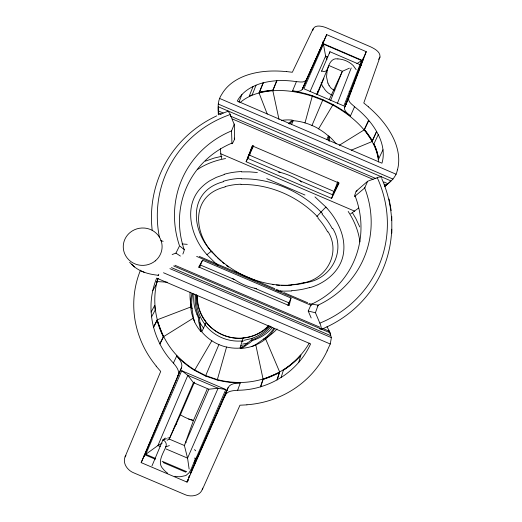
<?xml version="1.0" encoding="UTF-8"?>
<svg xmlns="http://www.w3.org/2000/svg" width="522" height="522" viewBox="0 0 522 522"><rect width="100%" height="100%" fill="white"/><g stroke="black" fill="none" stroke-linecap="round" stroke-linejoin="round"><path stroke-width="0.78" d="M184.253 249.581L179.535 245.882A99.141 94.619 25.1 0 1 231.546 130.891L231.696 130.539M218.307 114.84L218.307 106.762L390.932 180.893L385.027 186.413M391.833 233.145L391.781 216.441M196.546 294.689C195.398 305.089 198.497 315.81 204.794 324.142M328.377 330.837L329.904 332.749L331.385 337.636L330.263 344.005L327.079 350.895M288.451 305.553L288.907 302.838L254.873 288.288A58.216 57.733 18.6 0 1 234.587 279.616L200.513 265.052L198.875 267.636M321.617 71.377L321.702 70.972A4.541 3.406 23.2 0 0 327.248 69.628L326.531 76.858L327.868 83.096M156.156 366.176L160.711 371.436L125.058 456.88C122.396 463.458 127.636 470.466 133.678 472.815L184.755 494.51C190.967 497.505 201.094 495.828 202.647 488.122M218.594 114.057C217.707 107.486 217.7 100.041 221.72 94.391A94.632 57.074 23.6 0 1 286.48 71.638M152.757 290.734A85.171 80.819 21.1 0 1 156.659 278.128L310.61 343.887A83.311 79.044 21.2 0 1 298.754 362.327A84.942 80.603 21.4 0 1 282.787 376.388L276.98 379.912A85.451 81.086 21.5 0 1 262.481 386.195L260.452 386.854A79.651 75.494 21 0 1 237.627 390.26C233.308 390.665 227.566 390.704 225.276 395.121L187.013 482.1L141.175 462.623L178.211 375.064C179.829 370.503 176.084 366.353 173.415 363.064A79.357 75.214 21.6 0 1 159.928 344.011L159.027 342.08A85.445 81.08 21 0 1 153.599 327.281L153.494 327.007A89.171 84.655 20.6 0 1 151.582 316.828L151.145 312.065A83.846 79.553 21.3 0 1 152.744 290.734L156.359 284.209L158.14 278.376M187.868 481.173L188.227 479.627M291.008 298.042L289.162 305.638L198.712 266.97L202.549 260.217L291.008 298.042L287.805 305.35M366.261 51.665L362.372 60.441L344.481 107.78C344.115 111.46 348.154 113.692 350.425 115.982L354.575 106.742C352.298 104.452 348.239 102.247 348.579 98.567L366.261 51.665L326.707 34.628L306.081 80.29C303.811 83.05 299.511 81.706 296.411 81.641A74.587 44.775 23.6 0 0 276.895 80.701M329.767 52.402L329.95 51.724L361.642 65.367M329.402 53.759L329.584 53.081M384.694 186.152C390.365 182.263 396.237 177.03 397.399 169.859M255.402 339.548L252.504 340.527A177.95 90.469 18.1 0 1 248.557 343.691C245.895 345.029 242.965 348.637 240.042 348.102A43.313 42.393 23.1 0 1 226.568 347.019L217.243 380.036L205.531 376.029L194.536 370.352A85.615 81.439 21.1 0 1 176.736 355.926L173.415 363.064M312.802 30.302C313.963 23.744 322.72 26.257 326.929 28.012L370.75 46.889C374.692 48.827 380.551 51.867 379.983 57.022L363.782 102.997L368.382 106.801M322.439 43.672L323.111 41.336M320.652 49.897L322.211 44.455M298.76 362.327L300.861 355.097A86.463 82.228 21.7 0 1 283.4 370.098L281.143 377.458M268.843 325.35A40.618 40.044 -64.3 0 1 243.102 338.073L240.048 348.089A112.759 59.097 20.2 0 0 245.033 345.042M317.056 94.214L317.304 93.425M276.98 379.912L279.29 372.551L263.16 379.344L260.7 386.75M277.247 379.801L279.681 372.029L265.215 337.982A50.406 49.446 21.1 0 0 273.9 328.194M317.8 91.852L318.042 91.069M260.452 386.854L263.055 379.037L255.741 344.631L265.215 337.982M143.968 456.404L181.486 367.814C183.091 363.292 179.392 359.175 176.749 355.919M315.458 312.645L317.787 306.094M317.807 306.036L318.048 305.37M319.705 328.84L321.337 329.323A2.93 0.646 67.8 0 0 321.578 329.173L320.554 324.821L315.438 312.704M364.708 187.92L364.682 187.972A99.141 94.619 25.1 0 1 318.126 305.142L318.087 305.259M237.634 390.293L240.316 382.874A85.928 81.739 21.4 0 1 217.25 380.016M331.594 198.393L339.026 183.085L252.322 145.879L246.123 161.729L331.594 198.393L337.741 181.636M224.714 396.407L228.081 387.676C230.346 383.311 236.029 383.213 240.316 382.874M345.212 106.025L362.633 59.854M345.832 104.641L363.221 58.536M252.498 145.84L247.709 158.362L280.542 172.443A57.909 43.502 23.9 0 1 300.091 180.827L332.879 194.895L338.863 182.902M187.855 479.894L187.013 482.1L187.822 479.979M188.703 477.682L189.551 475.477M188.912 477.147L189.453 475.731M311.177 317.957L308.691 312.156A8.385 1.827 68.1 0 1 308.234 311.034L310.244 306.492A5.592 1.468 -66.9 0 1 311.771 303.993M337.434 103.291L351.215 67.984M361.589 60.539L343.881 105.946L303.876 88.747L323.451 44.116L361.589 60.539L356.885 63.664M252.798 146.03L249.262 155.073L334.132 191.483L338.367 182.746M238.939 102.149L241.914 94.586A78.979 47.567 23.7 0 1 253.059 86.535L256.054 85.184A84.101 50.751 23.9 0 1 263.088 82.841L263.303 82.809A80.505 48.507 23.7 0 1 275.218 80.851L276.706 80.747L272.856 90.202L259.48 92.342L263.303 82.809M253.053 86.528L249.235 96.146L252.237 94.776L256.054 85.184M140.496 270.161L140.144 271.042A100.361 95.252 21.5 0 0 156.261 366.105M182.863 254.077L183.535 252.315A5.598 1.357 -66.8 0 0 184.318 249.49M267.251 114.083L259.042 92.916L263.088 82.841M330.53 100.687L342.347 71.299L349.394 68.173M231.801 130.285L234.169 124.471M234.189 124.419L229.856 113.581L227.879 110.899A2.799 0.587 70.9 0 0 227.794 111.395M317.232 94.593L323.888 78.222M276.908 80.714L272.843 90.697L278.989 119.407M327.235 69.596C328.782 64.761 331.333 57.524 337.878 58.927M354.745 196.448A5.39 1.24 -60.5 0 1 354.869 194.869L356.134 191.248L367.658 181.245L378.731 177.134L381.452 176.847A2.793 0.548 -24.6 0 1 381.125 177.232M205.531 376.029L218.92 344.553A40.331 40.024 49.6 0 1 211.834 340.775A43.326 42.426 16.8 0 1 201.746 331.803L200.99 331.555L200.422 329.721L198.719 321.591A180.977 91.591 28.9 0 1 198.262 317.369L196.977 314.603M291.42 124.471C295.511 117.685 290.689 121.261 288.438 123.649M350.432 115.982A81.497 49.844 23.6 0 0 333.049 104.576L322.929 99.656L312.404 95.689A81.184 49.642 23.7 0 0 292.509 90.991L296.411 81.641M165.317 438.017L162.91 439.916L151.98 465.892M199.45 267.584L202.549 260.217M292.509 91.004C295.615 91.056 299.915 92.368 302.173 89.588L306.401 79.585M302.173 89.588L326.707 34.628M333.056 104.57L318.635 128.81A38.302 34.843 19.5 0 0 311.98 125.476L322.929 99.656M312.404 95.689L304.985 122.944A38.302 34.817 29.4 0 1 311.98 125.476M316.613 94.697L328.71 66.32M155.452 458.414L145.768 454.297L181.708 370.718L225.817 389.516L195.698 459.112M181.708 370.718L187.835 375.344L193.427 382.659L169.245 439.074L167.125 440.281M189.134 469.063L187.561 458.12L184.383 445.514L169.245 439.074L180.442 414.749L194.504 382.019M194.536 370.352L211.834 340.775M207.188 389.099L193.531 420.321L184.383 445.514L208.826 389.223L218.098 388.244L225.817 389.516M194.112 462.773L195.065 460.574M234.352 124.014L234.639 139.113L232.929 142.558A5.396 1.142 -73.1 0 1 231.925 143.752M310.068 91.526L325.604 56.082L323.451 44.116M190.282 473.624L228.081 387.676M190.249 473.774L227.22 389.751M364.754 187.822L365.015 187.222M329.95 51.724L321.702 70.972M165.833 446.852C163.223 453.468 156.548 462.675 163.269 469.167A20.606 20.534 -47.2 0 0 167.699 473.252M364.663 188.024L354.836 196.298M365.061 187.124L367.592 181.388M344.481 107.78L348.846 97.842M202.301 489.708L239.97 405.209L246.919 404.857M141.175 462.623L144.731 454.708L155.373 459.236M302.93 87.84L323.79 41.551M177.663 376.355L181.486 367.814M329.186 99.735L342.347 71.299L329.03 65.57M326.837 139.733C329.232 132.079 329.643 137.984 329.526 141.299M368.839 120.458L364.467 129.58L372.271 140.823L376.597 131.511A80.512 48.513 23.6 0 0 369.68 121.469M376.597 131.511L372.153 141.527L351.26 150.173M378.267 134.65L378.841 135.844A80.023 48.213 23.6 0 1 382.985 149.775L378.541 159.171A81.967 50.099 23.5 0 0 373.902 143.968L378.267 134.65L376.727 131.701M246.123 161.729L253.725 145.586M313.363 28.325L292.34 72.271L286.454 71.56M205.316 321.089L206.268 322.328L201.779 331.744A112.569 58.888 26.7 0 1 200.383 325.989L199.391 317.852A41.329 40.559 20.2 0 1 195.561 295.1M172.162 254.54L175.934 253.124L179.222 246.514M159.856 343.75L163.34 336.768L157.155 320.443L153.592 327.281M159.947 343.998L163.627 336.625L193.453 318.042L191.737 306.61A50.027 49.075 18.9 0 1 192.879 293.364M153.494 327.007L157.252 319.79L191.737 306.61M151.589 316.828L155.178 310.081L154.74 305.357L151.145 312.065M156.9 281.932L157.102 281.567L167.255 282.193M158.094 275.557L158.805 274.272M225.21 186.922C191 194.934 193.12 232.029 212.748 252.948M360.389 64.389L363.279 59.508M378.574 59.377L379.983 57.022M143.504 457.226L145.181 454.571M125.058 456.88L125.939 455.523M174.231 427.022L176.827 423.414M269.972 326.061C265.261 331.646 259.023 335.92 252.119 338.328M311.758 304.104L318.126 305.142M271.075 326.439A41.329 40.553 19.8 0 1 251.363 339.998L245.04 345.049M224.245 174.563L216.323 177.363L209.942 180.684A48.67 46.523 37.2 0 0 203.084 185.845C182.341 204.161 190.373 236.557 206.953 254.671L211.41 251.141L216.049 256.269M350.582 213.896L358.64 208.043M145.768 454.297L157.944 445.52L162.179 443.106M165.852 446.819L169.369 445.566M197.727 169.356C206.079 163.778 215.723 160.345 225.563 158.538M283.407 370.111L285.038 369.054A84.075 79.931 21.4 0 0 300.861 355.097M339.241 145.292L364.108 129.932L368.604 120.145A74.874 44.957 23.8 0 0 354.562 106.749M162.91 439.916L166.603 438.734M255.741 344.631L251.956 346.464L253.725 345.838M263.453 339.15L266.97 337.349A50.804 48.402 21.4 0 0 277.078 328.938M205.361 161.141L214.274 158.035L221.928 156.254M317.526 216.643L316.965 216.623A2.643 0.542 -43.8 0 1 317.069 216.245L324.508 208.435A7.726 1.566 -43.8 0 1 326.022 207.162L326.929 208.174M251.369 338.582L243.748 340.403M308.789 282.134C332.866 276.934 345.858 249.503 332.612 228.271M223.396 181.721C187.307 191.065 191.006 231.35 212.891 252.805M309.592 287.752C325.741 283.192 341.166 270.52 343.496 253.098C345.871 236.603 337.799 220.434 327.111 208.376M263.16 379.344L264.928 378.796A84.571 80.414 21.5 0 0 279.29 372.551M303.576 282.852C327.026 278.709 340.931 252.563 328.077 231.761M247.63 343.091L242.639 344.096M281.554 120.693L282.565 120.445L281.645 120.595M259.042 92.916C271.453 89.862 284.399 89.823 296.894 92.296A81.83 50.099 23.7 0 1 312.182 96.211L322.7 100.178L332.827 105.085A82.176 50.327 23.6 0 1 346.23 113.509C360.076 123.551 372.506 137.149 377.191 153.925M242.188 338.197L243.5 338.093A2.93 0.613 83.6 0 0 243.095 338.054M272.856 90.202L271.375 90.313A80.134 48.938 23.8 0 0 259.48 92.348M291.805 290.963L283.798 291.145L276.047 290.65M288.777 285.26L281.051 285.338M291.204 285.273C262.416 286.682 233.327 274.507 213.609 253.607M241.366 171.868L249.601 171.868L257.379 172.534M241.255 178.831C271.035 178.178 300.816 191.045 321.382 212.428M241.007 184.52C269.443 183.894 297.892 196.213 317.474 216.689M247.389 157.142L248.863 157.181M279.492 285.266L276.386 285.032M182.08 243.937L187.235 244.348M248.622 154.734L250.155 154.864M272.262 284.549L273.632 284.731M158.46 275.303C148.861 274.318 138.676 271.694 131.838 264.439M188.618 419.127L192.931 420.438M308.234 311.034L315.418 312.756M334.367 90.13L334.785 90.247M160.835 240.655L163.164 241.321M332.684 95.278C328.566 93.921 325.121 90.802 323.19 86.939M251.695 279.316L253.946 280.118M140.699 270.801L144.176 272.275M160.163 446.467L157.944 445.52L187.835 375.344L218.098 388.244L187.561 458.12L166.087 448.985M162.146 461.259L186.719 471.705M163.171 462.551L185.858 472.195M174.903 265.248L319.823 327.183M322.805 328.462L329.532 331.333L330.694 335.659L171.451 267.61M173.617 265.952L329.904 332.749M169.904 268.634L331.385 337.636M163.497 272.758L330.263 344.005M198.262 317.369L199.391 317.852M251.382 340.044L252.504 340.527M193.427 382.659L208.826 389.223M218.235 110.866L223.194 112.993M230.28 116.041L375.984 178.596M383.748 181.937L387.983 183.751M218.183 112.863L221.178 114.148M232.401 118.97L373.086 179.372M384.316 184.194L386.561 185.16M220.447 148.763L220.76 153.742L354.771 211.214M266.735 178.628L304.965 195.019M199.339 256.433L274.794 288.699M276.288 289.338L278.533 290.297M280.027 290.937L282.265 291.896M283.759 292.535L307.667 302.753M309.161 303.393L311.406 304.352M196.644 256.393L311.203 305.383M322.981 43.476L362.372 60.441M327.823 57.035L325.604 56.082L326.922 59.73M219.475 98.377L396.165 174.27M218.189 104.022L393.014 179.098M185.558 441.958L186.263 442.284M235.194 271.401L236.57 272.21M175.934 253.124L180.371 256.067M226.633 265.659L228.551 267.055M314.975 196.911L326.022 207.162M231.944 143.563L231.553 130.891M222.333 262.194L224.147 263.714M217.994 265.744L206.953 254.671M221.145 261.157L217.132 257.398M129.632 262.325L134.519 267.003M332.788 193.186L333.832 194.223M321.552 212.617L322.498 213.661M317.644 216.871L318.126 217.406M207.625 324.064L205.922 322.054A41.147 40.631 -67.4 0 1 197.081 295.23M369.139 120.817L369.556 121.326M365.302 130.591L365.42 130.741A80.134 48.944 23.6 0 1 372.271 140.823M203.489 328.129L199.906 322.72M336.194 143.68L335.972 143.361L336.305 143.837M352.265 212.474L355.828 218.477L359.743 226.92M348.187 211.449C354.197 220.617 358.562 231.024 359.906 241.954M329.03 85.556L331.013 88.12L332.866 89.503A6.388 5.311 21.8 0 0 334.367 90.123M326.981 326.713L329.532 331.333M194.693 457.977L195.254 459.327L191.111 469.226L189.101 472.723L185.943 475.509L180.866 476.645A20.606 20.534 -47.2 0 1 174.844 476.286M163.34 336.768L162.518 335.111A84.571 80.408 21 0 1 157.155 320.443M373.915 143.968L374.522 145.246A79.651 48.637 23.6 0 1 378.541 159.171M193.969 320.332L194.706 321.983L193.453 318.042M157.252 319.79C161.409 334.765 169.141 348.787 180.71 359.267A86.234 82.052 21.1 0 0 194.713 369.941L205.701 375.618L217.406 379.618A86.593 82.398 21.4 0 0 234.828 382.332C256.596 383.696 278.774 375.742 294.832 361.015A82.998 78.92 21.3 0 0 309.265 343.124M192.116 308.685L191.398 306.76A50.797 48.396 21.1 0 1 190.112 292.176M356.154 69.654L353.166 65.511A18.048 13.494 24.2 0 0 337.871 58.908M389.079 199.026L391.18 210.594M220.76 153.742L221.628 158.597M377.243 177.65A115.975 110.71 25.1 0 1 319.869 323.125M159.432 237.321A115.975 110.71 25.1 0 1 230.215 114.533M391.715 229.223A121.117 115.675 25.1 0 1 321.337 329.323M152.196 230.293A121.117 115.675 25.1 0 1 216.734 115.858M219.455 114.638A121.117 115.675 25.1 0 1 227.09 111.643M381.739 178.596A121.117 115.675 25.1 0 1 391.663 220.597M234.639 139.113A8.065 1.683 70.6 0 1 234.195 138.121M355.188 196.148A91.48 87.481 25.1 0 1 312.13 303.935M184.051 249.19A91.48 87.481 25.1 0 1 231.729 143.204M357.146 190.882A8.058 1.566 -24.3 0 1 356.134 191.248M327.131 350.914A100.57 95.448 21.1 0 1 246.913 404.778M193.531 420.334A31.274 24.384 22.4 0 1 180.436 414.762M243.102 338.125A41.799 41.603 24.4 0 1 206.268 322.322M242.358 340.925A42.432 42.315 -61.7 0 1 205.022 324.73M157.318 319.777A84.531 80.381 21 0 1 157.018 281.541M156.359 284.209A84.303 80.153 21 0 1 157.788 278.657M226.555 347.058A40.318 40.063 7.2 0 1 218.92 344.553M251.93 346.386A44.814 43.443 21.3 0 1 240.72 348.422M194.06 320.299A41.545 40.729 20.8 0 1 191.992 293.501M274.552 328.762A41.538 40.723 19.2 0 1 253.685 345.753M200.918 331.614A44.82 43.561 17.9 0 1 194.634 322.015M272.399 327.542A40.612 39.855 19.2 0 1 255.369 339.463M197.062 314.57A40.618 39.861 20.8 0 1 193.956 294.036M234.463 279.635A35.489 8.593 23.3 0 1 232.786 278.696M242.188 338.223A43.013 42.876 5.6 0 1 207.606 324.084M269.039 325.982A41.036 40.984 38.2 0 1 243.48 337.832M205.381 324.312A27.392 13.807 59.1 0 1 205.022 323.842M205.433 321.004A40.579 40.435 -21.3 0 1 197.401 295.843M243.161 341.473A17.272 5.709 -13 0 1 241.49 341.656M252.146 338.465A21.369 9.383 -21.7 0 1 251.382 338.732M242.378 345.662A25.885 14.127 -15.1 0 1 240.779 345.838M256.635 288.783A35.522 8.509 23.2 0 1 254.834 288.235M368.33 106.827A94.834 57.198 23.7 0 1 397.444 169.878M241.914 94.586A80.244 48.344 23.7 0 0 237.256 101.053L381.934 163.197A78.476 47.267 23.7 0 0 382.978 149.768M377.171 153.918A78.652 48.063 23.7 0 1 378.489 161.99M239.97 102.73A80.127 48.983 23.7 0 1 259.082 92.955M318.583 128.882A41.101 28.671 23 0 1 328.482 136.085M292.959 120.686A41.114 28.775 24.7 0 1 304.992 122.872M329.069 136.314A42.543 28.423 23.5 0 1 335.744 143.419M282.454 120.249A42.543 28.769 24.6 0 1 292.294 120.086M278.624 172.195A34.556 24.925 22.5 0 1 280.536 172.39M328.54 136.072A106.756 94.9 32.9 0 1 328.671 140.927M289.299 124.014A106.586 94.58 11.6 0 1 292.946 120.784M300.065 180.847A34.569 24.873 22.9 0 1 301.514 182.087M152.398 230.45A19.484 18.753 -4.1 0 1 161.167 240.89M161.148 240.896A19.366 18.629 -2.8 0 1 162.029 248.152A19.725 18.975 -2.9 0 1 160.724 253.522A19.321 18.583 -2.9 0 1 155.256 260.889M152.391 230.463A19.307 18.583 -2.8 0 0 144.372 228.055A19.412 18.668 -2.8 0 0 130.272 232.349A19.321 18.583 -2.9 0 0 124.719 239.65A19.719 18.975 -2.8 0 0 123.355 245.02A19.373 18.635 -2.9 0 0 124.164 252.328L124.778 253.96A19.51 18.772 -3.1 0 0 132.96 262.912A19.321 18.59 -3 0 0 141.084 265.326A19.412 18.662 -2.8 0 0 155.256 260.896M225.106 186.602A67.41 64.036 31.9 0 1 240.981 184.201M317.885 218.085A66.731 62.712 22.2 0 1 327.666 231.944M303.523 282.676A69.915 67.736 16.7 0 1 288.757 284.986M224.153 174.283A75.997 72.304 31.4 0 1 241.34 171.555M223.246 181.291A70.372 66.907 32.4 0 1 241.223 178.393M309.526 287.557A78.241 75.429 17 0 1 291.778 290.643M321.989 214.079A70.548 66.281 22.4 0 1 332.188 228.466M308.724 281.932A72.525 70.052 16.3 0 1 291.178 284.914M353.857 84.094A4.541 3.328 25.2 0 1 353.29 83.272M329.134 85.53A17.839 13.083 28.7 0 1 327.979 83.089M349.316 91.317A29.95 18.642 10.6 0 1 349.094 91.461M322.818 86.965A28.038 18.766 27.2 0 1 321.167 82.385M195.235 459.314A5.161 5.142 -1.5 0 1 198.608 456.372M163.145 440.039A5.181 5.161 -44.7 0 1 165.872 446.832M194.471 449.605A33.865 5.533 33 0 1 195.704 450.786M167.699 438.03A31.712 6.864 19.3 0 1 168.834 437.912"/></g></svg>
